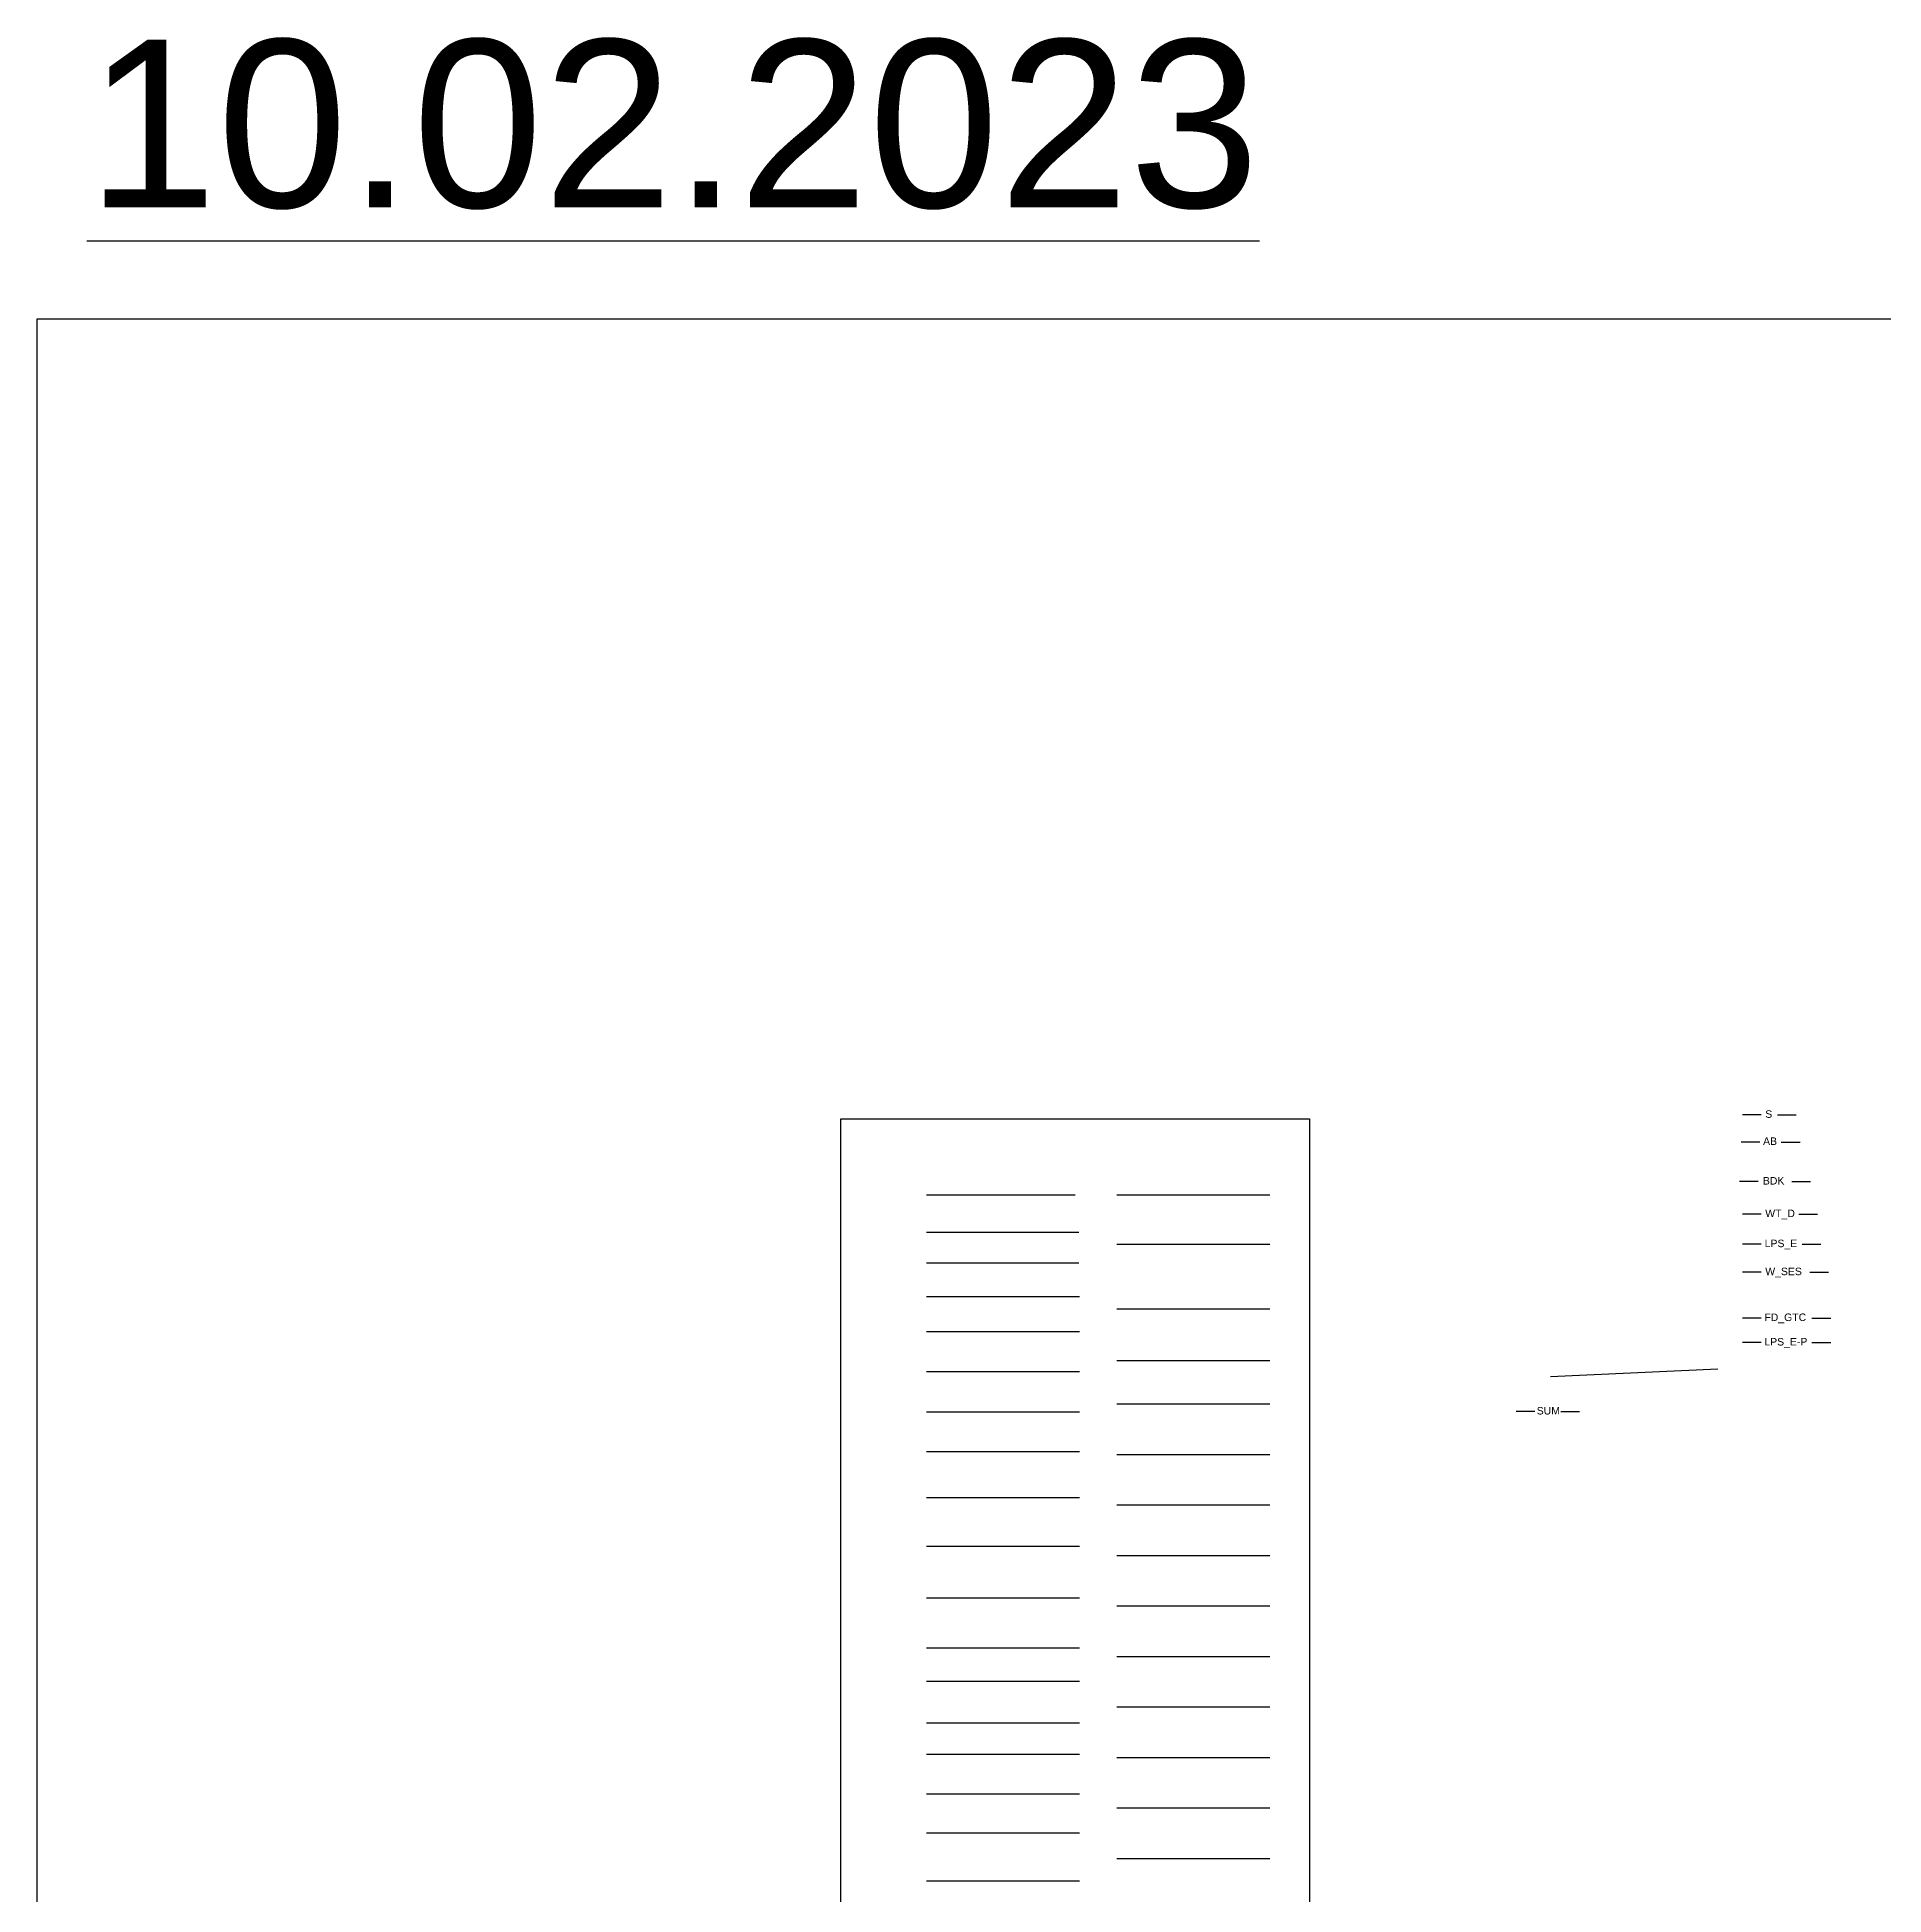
# Model space of a CAD drawing. Header units: metres. Extents: x 1303463 to 1304450, y 168019 to 168516.
# Drawn here: x 1303463.1 to 1303709.7, y 168268.3 to 168516.3 of the extents above; entities that cross this region are included whole.
import ezdxf
from ezdxf.lldxf.tags import DXFTag

# ---------------------------------------------------------------- set-up
doc = ezdxf.new("R2010")
doc.units = ezdxf.units.M
doc.layers.add('U_GEL_DRAIN_COMBINED', color=3, linetype='Continuous')
doc.layers.add('ZZ-Zz_20_10_90-T_Cad_Annotation_Text', color=7, linetype='Continuous', lineweight=25)
doc.styles.add('Arial', font='arial.ttf')
doc.styles.add('ATK_Anno_5.0mm', font='arial.ttf', dxfattribs={"height": 5})
tags = doc.linetypes.add('11KV_A', pattern='A,2.5,-0.560566,["11KV_A",Arial,S=1,R=0,X=0,Y=-0.39335],-5.499592,2.5', length=11.060158).pattern_tags.tags
tags[6] = DXFTag(74, 10)
tags = doc.linetypes.add('275KV_O', pattern='A,2.5,-0.443196,["275KV_O",Arial,S=1,R=0,X=0,Y=-0.39335],-6.356442,2.5', length=11.799638).pattern_tags.tags
tags[6] = DXFTag(74, 10)
tags = doc.linetypes.add('33KV_O', pattern='A,2.5,-0.484364,["33KV_O",Arial,S=1,R=0,X=0,Y=-0.39335],-5.575794,2.5', length=11.060158).pattern_tags.tags
tags[6] = DXFTag(74, 10)
tags = doc.linetypes.add('400KV_O', pattern='A,2.5,-0.443196,["400KV_O",Arial,S=1,R=0,X=0,Y=-0.39335],-6.356442,2.5', length=11.799638).pattern_tags.tags
tags[6] = DXFTag(74, 10)
tags = doc.linetypes.add('CKD', pattern='A,2.5,-0.239678,["CKD",Arial,S=1,R=0,X=0,Y=-0.39335],-3.224053,2.5', length=8.463731).pattern_tags.tags
tags[6] = DXFTag(74, 10)
tags = doc.linetypes.add('CSD', pattern='A,2.5,-0.239678,["CSD",Arial,S=1,R=0,X=0,Y=-0.39335],-3.224053,2.5', length=8.463731).pattern_tags.tags
tags[6] = DXFTag(74, 10)
tags = doc.linetypes.add('D', pattern='A,2.5,-0.560566,["D",Arial,S=1,R=0,X=0,Y=-0.39335],-1.634006,2.5', length=7.194572).pattern_tags.tags
tags[6] = DXFTag(74, 10)
tags = doc.linetypes.add('DB', pattern='A,2.5,-0.434044,["DB",Arial,S=1,R=0,X=0,Y=-0.39335],-2.481289,2.5', length=7.915333).pattern_tags.tags
tags[6] = DXFTag(74, 10)
tags = doc.linetypes.add('DC', pattern='A,2.5,-0.434044,["DC",Arial,S=1,R=0,X=0,Y=-0.39335],-2.481289,2.5', length=7.915333).pattern_tags.tags
tags[6] = DXFTag(74, 10)
tags = doc.linetypes.add('DO', pattern='A,2.5,-0.434044,["DO",Arial,S=1,R=0,X=0,Y=-0.39335],-2.481289,2.5', length=7.915333).pattern_tags.tags
tags[6] = DXFTag(74, 10)
tags = doc.linetypes.add('E_A', pattern='A,2.5,-0.239678,["E_A",Arial,S=1,R=0,X=0,Y=-0.39335],-3.224053,2.5', length=8.463731).pattern_tags.tags
tags[6] = DXFTag(74, 10)
tags = doc.linetypes.add('EP', pattern='A,2.5,-0.434044,["EP",Arial,S=1,R=0,X=0,Y=-0.39335],-2.481289,2.5', length=7.915333).pattern_tags.tags
tags[6] = DXFTag(74, 10)
tags = doc.linetypes.add('EP_A', pattern='A,2.5,-0.560566,["EP_A",Arial,S=1,R=0,X=0,Y=-0.39335],-4.527043,2.5', length=10.087609).pattern_tags.tags
tags[6] = DXFTag(74, 10)
tags = doc.linetypes.add('ES_P', pattern='A,2.5,-0.560566,["ES_P",Arial,S=1,R=0,X=0,Y=-0.39335],-4.527043,2.5', length=10.087609).pattern_tags.tags
tags[6] = DXFTag(74, 10)
tags = doc.linetypes.add('ETH', pattern='A,2.5,-0.239678,["ETH",Arial,S=1,R=0,X=0,Y=-0.39335],-3.224053,2.5', length=8.463731).pattern_tags.tags
tags[6] = DXFTag(74, 10)
tags = doc.linetypes.add('FD', pattern='A,2.5,-0.434044,["FD",Arial,S=1,R=0,X=0,Y=-0.39335],-2.481289,2.5', length=7.915333).pattern_tags.tags
tags[6] = DXFTag(74, 10)
tags = doc.linetypes.add('FO', pattern='A,2.5,-0.434044,["FO",Arial,S=1,R=0,X=0,Y=-0.39335],-2.481289,2.5', length=7.915333).pattern_tags.tags
tags[6] = DXFTag(74, 10)
tags = doc.linetypes.add('FS_P', pattern='A,2.5,-0.560566,["FS_P",Arial,S=1,R=0,X=0,Y=-0.39335],-4.527043,2.5', length=10.087609).pattern_tags.tags
tags[6] = DXFTag(74, 10)
tags = doc.linetypes.add('GD', pattern='A,2.5,-0.434044,["GD",Arial,S=1,R=0,X=0,Y=-0.39335],-2.481289,2.5', length=7.915333).pattern_tags.tags
tags[6] = DXFTag(74, 10)
tags = doc.linetypes.add('GS_P', pattern='A,2.5,-0.560566,["GS_P",Arial,S=1,R=0,X=0,Y=-0.39335],-4.527043,2.5', length=10.087609).pattern_tags.tags
tags[6] = DXFTag(74, 10)
tags = doc.linetypes.add('HV', pattern='A,2.5,-0.434044,["HV",Arial,S=1,R=0,X=0,Y=-0.39335],-2.481289,2.5', length=7.915333).pattern_tags.tags
tags[6] = DXFTag(74, 10)
tags = doc.linetypes.add('HV11KV', pattern='A,2.5,-0.560566,["HV11KV",Arial,S=1,R=0,X=0,Y=-0.39335],-5.962198,2.5', length=11.522764).pattern_tags.tags
tags[6] = DXFTag(74, 10)
tags = doc.linetypes.add('HV33KV', pattern='A,2.5,-0.560566,["HV33KV",Arial,S=1,R=0,X=0,Y=-0.39335],-5.962198,2.5', length=11.522764).pattern_tags.tags
tags[6] = DXFTag(74, 10)
tags = doc.linetypes.add('HV_A', pattern='A,2.5,-0.560566,["HV_A",Arial,S=1,R=0,X=0,Y=-0.39335],-4.527043,2.5', length=10.087609).pattern_tags.tags
tags[6] = DXFTag(74, 10)
tags = doc.linetypes.add('LD', pattern='A,2.5,-0.434044,["LD",Arial,S=1,R=0,X=0,Y=-0.39335],-2.481289,2.5', length=7.915333).pattern_tags.tags
tags[6] = DXFTag(74, 10)
tags = doc.linetypes.add('LP_CT', pattern='A,2.5,-0.484364,["LP_CT",Arial,S=1,R=0,X=0,Y=-0.39335],-5.575794,2.5', length=11.060158).pattern_tags.tags
tags[6] = DXFTag(74, 10)
tags = doc.linetypes.add('LP_E', pattern='A,2.5,-0.560566,["LP_E",Arial,S=1,R=0,X=0,Y=-0.39335],-4.527043,2.5', length=10.087609).pattern_tags.tags
tags[6] = DXFTag(74, 10)
tags = doc.linetypes.add('LP_E-P', pattern='A,2.5,-0.560566,["LP_E-P",Arial,S=1,R=0,X=0,Y=-0.39335],-5.962198,2.5', length=11.522764).pattern_tags.tags
tags[6] = DXFTag(74, 10)
tags = doc.linetypes.add('LP_G', pattern='A,2.5,-0.560566,["LP_G",Arial,S=1,R=0,X=0,Y=-0.39335],-4.527043,2.5', length=10.087609).pattern_tags.tags
tags[6] = DXFTag(74, 10)
tags = doc.linetypes.add('LP_G-P', pattern='A,2.5,-0.560566,["LP_G-P",Arial,S=1,R=0,X=0,Y=-0.39335],-5.962198,2.5', length=11.522764).pattern_tags.tags
tags[6] = DXFTag(74, 10)
tags = doc.linetypes.add('NB_', pattern='A,2.5,-0.435988,["NB",Arial,S=1,R=0,X=0,Y=-0.52942],-2.475629,2.5', length=7.911617).pattern_tags.tags
tags[6] = DXFTag(74, 10)
tags = doc.linetypes.add('NGE', pattern='A,2.5,-0.239678,["NGE",Arial,S=1,R=0,X=0,Y=-0.39335],-3.224053,2.5', length=8.463731).pattern_tags.tags
tags[6] = DXFTag(74, 10)
tags = doc.linetypes.add('P', pattern='A,2.5,-0.560566,["P",Arial,S=1,R=0,X=0,Y=-0.39335],-1.634006,2.5', length=7.194572).pattern_tags.tags
tags[6] = DXFTag(74, 10)
tags = doc.linetypes.add('SUM', pattern='A,2.5,-0.239678,["SUM",Arial,S=1,R=0,X=0,Y=-0.39335],-3.224053,2.5', length=8.463731).pattern_tags.tags
tags[6] = DXFTag(74, 10)

msp = doc.modelspace()

# ---------------------------------------------------------------- linework, layer by layer
at = {"linetype": 'NB_', "ltscale": 1000}
for p, q in [((1303693.31, 168372.4), (1303690.81, 168372.4)), ((1303695.5, 168372.4), (1303698, 168372.4)), ((1303693.15, 168368.78), (1303690.65, 168368.78)), ((1303696.01, 168368.78), (1303698.51, 168368.78)), ((1303692.92, 168363.5), (1303690.42, 168363.5)), ((1303697.42, 168363.5), (1303699.92, 168363.5)), ((1303693.31, 168359.14), (1303690.81, 168359.14)), ((1303698.36, 168359.14), (1303700.86, 168359.14)), ((1303693.31, 168355.13), (1303690.81, 168355.13)), ((1303698.78, 168355.13), (1303701.28, 168355.13)), ((1303693.31, 168351.39), (1303690.81, 168351.39)), ((1303699.83, 168351.39), (1303702.33, 168351.39)), ((1303693.31, 168345.27), (1303690.81, 168345.27)), ((1303700.11, 168345.27), (1303702.61, 168345.27)), ((1303693.31, 168342.01), (1303690.81, 168342.01)), ((1303700.11, 168342.01), (1303702.61, 168342.01)), ((1303663.11, 168332.79), (1303660.61, 168332.79)), ((1303666.57, 168332.79), (1303669.07, 168332.79))]:
    msp.add_line(p, q, dxfattribs=at)
for points in [[(1303463.1, 168478.68), (1304449.54, 168478.68), (1304449.54, 168019.42), (1303463.1, 168019.42)], [(1303570.42, 168371.87), (1303633.01, 168371.87), (1303633.01, 168033.18), (1303570.42, 168033.18)]]:
    msp.add_lwpolyline(points, close=True)
at = {"linetype": '11KV_A', "ltscale": 1000}
msp.add_lwpolyline([(1303581.88, 168361.72), (1303601.73, 168361.72)], dxfattribs=at)
at = {"linetype": 'CKD', "ltscale": 1000}
msp.add_lwpolyline([(1303607.29, 168361.72), (1303627.71, 168361.72)], dxfattribs=at)
at = {"linetype": '275KV_O', "ltscale": 1000}
msp.add_lwpolyline([(1303581.88, 168356.74), (1303602.19, 168356.74)], dxfattribs=at)
at = {"linetype": 'CSD', "ltscale": 1000}
msp.add_lwpolyline([(1303607.29, 168355.14), (1303627.71, 168355.14)], dxfattribs=at)
at = {"linetype": '33KV_O', "ltscale": 1000}
msp.add_lwpolyline([(1303581.88, 168352.64), (1303602.19, 168352.64)], dxfattribs=at)
at = {"linetype": '400KV_O', "ltscale": 1000}
msp.add_lwpolyline([(1303581.88, 168348.15), (1303602.29, 168348.15)], dxfattribs=at)
at = {"linetype": 'EP_A', "ltscale": 1000}
msp.add_lwpolyline([(1303607.29, 168346.51), (1303627.71, 168346.51)], dxfattribs=at)
at = {"linetype": 'GD', "ltscale": 1000}
msp.add_lwpolyline([(1303581.88, 168343.5), (1303602.29, 168343.5)], dxfattribs=at)
at = {"linetype": 'DO', "ltscale": 1000}
msp.add_lwpolyline([(1303581.88, 168338.14), (1303602.29, 168338.14)], dxfattribs=at)
at = {"linetype": 'ES_P', "ltscale": 1000}
msp.add_lwpolyline([(1303607.29, 168339.61), (1303627.71, 168339.61)], dxfattribs=at)
at = {"linetype": 'SUM', "ltscale": 1000}
msp.add_lwpolyline([(1303665.21, 168337.48), (1303687.52, 168338.48)], dxfattribs=at)
at = {"linetype": 'HV_A', "ltscale": 1000}
msp.add_lwpolyline([(1303607.29, 168333.8), (1303627.71, 168333.8)], dxfattribs=at)
at = {"linetype": 'LD', "ltscale": 1000}
msp.add_lwpolyline([(1303581.88, 168332.75), (1303602.29, 168332.75)], dxfattribs=at)
at = {"linetype": 'D', "ltscale": 1000}
msp.add_lwpolyline([(1303581.88, 168327.46), (1303602.29, 168327.46)], dxfattribs=at)
at = {"linetype": 'FD', "ltscale": 1000}
msp.add_lwpolyline([(1303607.29, 168327.06), (1303627.71, 168327.06)], dxfattribs=at)
at = {"linetype": 'P', "ltscale": 1000}
msp.add_lwpolyline([(1303581.88, 168321.32), (1303602.29, 168321.32)], dxfattribs=at)
at = {"linetype": 'FO', "ltscale": 1000}
msp.add_lwpolyline([(1303607.29, 168320.32), (1303627.71, 168320.32)], dxfattribs=at)
at = {"linetype": 'DB', "ltscale": 1000}
msp.add_lwpolyline([(1303581.88, 168314.83), (1303602.29, 168314.83)], dxfattribs=at)
at = {"linetype": 'FS_P', "ltscale": 1000}
msp.add_lwpolyline([(1303607.29, 168313.57), (1303627.71, 168313.57)], dxfattribs=at)
at = {"linetype": 'DC', "ltscale": 1000}
msp.add_lwpolyline([(1303581.88, 168307.94), (1303602.29, 168307.94)], dxfattribs=at)
at = {"linetype": 'GS_P', "ltscale": 1000}
msp.add_lwpolyline([(1303607.29, 168306.83), (1303627.71, 168306.83)], dxfattribs=at)
at = {"linetype": 'ETH', "ltscale": 1000}
msp.add_lwpolyline([(1303581.88, 168301.23), (1303602.29, 168301.23)], dxfattribs=at)
at = {"linetype": 'LP_CT', "ltscale": 1000}
msp.add_lwpolyline([(1303607.29, 168300.09), (1303627.71, 168300.09)], dxfattribs=at)
at = {"linetype": 'NGE', "ltscale": 1000}
msp.add_lwpolyline([(1303581.88, 168296.78), (1303602.29, 168296.78)], dxfattribs=at)
at = {"linetype": 'EP', "ltscale": 1000}
msp.add_lwpolyline([(1303581.88, 168291.22), (1303602.29, 168291.22)], dxfattribs=at)
at = {"linetype": 'LP_E', "ltscale": 1000}
msp.add_lwpolyline([(1303607.29, 168293.35), (1303627.71, 168293.35)], dxfattribs=at)
at = {"linetype": 'E_A', "ltscale": 1000}
msp.add_lwpolyline([(1303581.88, 168287.03), (1303602.29, 168287.03)], dxfattribs=at)
at = {"linetype": 'LP_E-P', "ltscale": 1000}
msp.add_lwpolyline([(1303607.29, 168286.6), (1303627.71, 168286.6)], dxfattribs=at)
at = {"linetype": 'HV33KV', "ltscale": 1000}
msp.add_lwpolyline([(1303581.88, 168281.76), (1303602.29, 168281.76)], dxfattribs=at)
at = {"linetype": 'LP_G', "ltscale": 1000}
msp.add_lwpolyline([(1303607.29, 168279.86), (1303627.71, 168279.86)], dxfattribs=at)
at = {"linetype": 'HV11KV', "ltscale": 1000}
msp.add_lwpolyline([(1303581.88, 168276.53), (1303602.29, 168276.53)], dxfattribs=at)
at = {"linetype": 'LP_G-P', "ltscale": 1000}
msp.add_lwpolyline([(1303607.29, 168273.12), (1303627.71, 168273.12)], dxfattribs=at)
at = {"linetype": 'HV', "ltscale": 1000}
msp.add_lwpolyline([(1303581.88, 168270.15), (1303602.29, 168270.15)], dxfattribs=at)

# ---------------------------------------------------------------- texts
at = {"layer": 'U_GEL_DRAIN_COMBINED', "color": 7, "ltscale": 5, "style": 'Arial'}
for s, p in [('S', (1303693.87, 168372.01)), ('AB', (1303693.58, 168368.39)), ('BDK', (1303693.55, 168363.1)), ('WT_D', (1303693.87, 168358.75)), ('LPS_E', (1303693.79, 168354.74)), ('W_SES', (1303693.87, 168351)), ('FD_GTC', (1303693.75, 168344.88)), ('LPS_E-P', (1303693.75, 168341.61)), ('SUM', (1303663.35, 168332.4))]:
    msp.add_text(s, height=1, dxfattribs=at).set_placement(p)
at = {"layer": 'ZZ-Zz_20_10_90-T_Cad_Annotation_Text', "insert": (1303548.03, 168504.6), "char_height": 22.4, "attachment_point": 5, "style": 'ATK_Anno_5.0mm'}
msp.add_mtext_dynamic_manual_height_columns('{\\L10.02.2023}', width=51.6943, gutter_width=2.5, heights=[0], dxfattribs=at)

doc.saveas('drawing.dxf')
